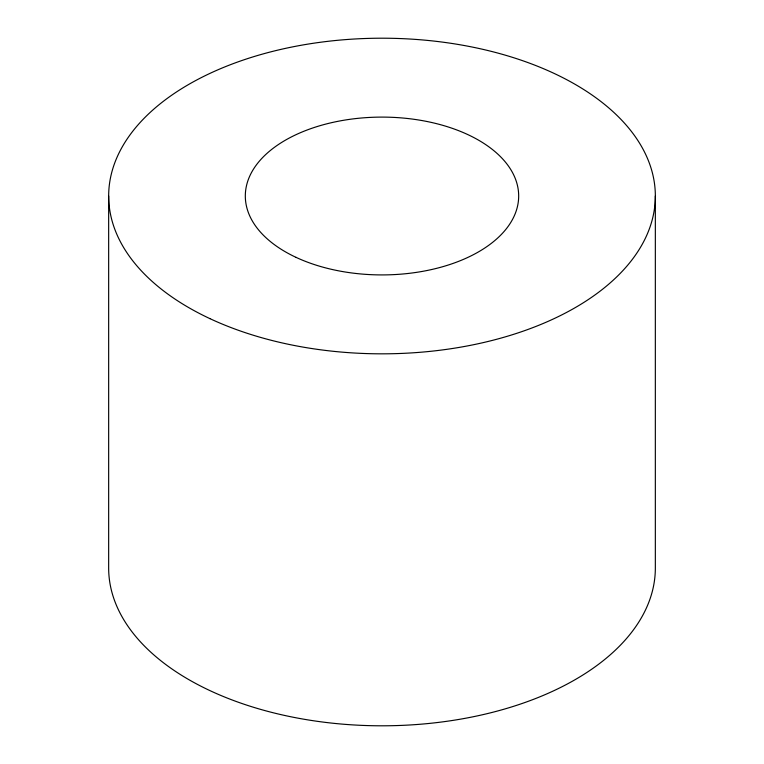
<?xml version="1.0" encoding="UTF-8"?>
<svg xmlns="http://www.w3.org/2000/svg" width="764" height="764" viewBox="0 0 764 764"><rect width="100%" height="100%" fill="white"/><g stroke="black" fill="none" stroke-linecap="round" stroke-linejoin="round"><path stroke-width="1.15" d="M655.34 196.014L655.34 567.986A273.34 157.814 0 0 1 382 725.8A273.34 157.814 0 0 1 108.66 567.986L108.66 196.014M295.993 257.334A136.67 78.902 0 0 0 516.989 208.352A136.67 78.902 0 0 0 333.018 122.345A136.67 78.902 0 0 0 295.993 257.334M209.976 318.655A273.34 157.814 0 0 0 651.979 220.7A273.34 157.814 0 0 0 284.046 48.686A273.34 157.814 0 0 0 209.976 318.655"/></g></svg>
